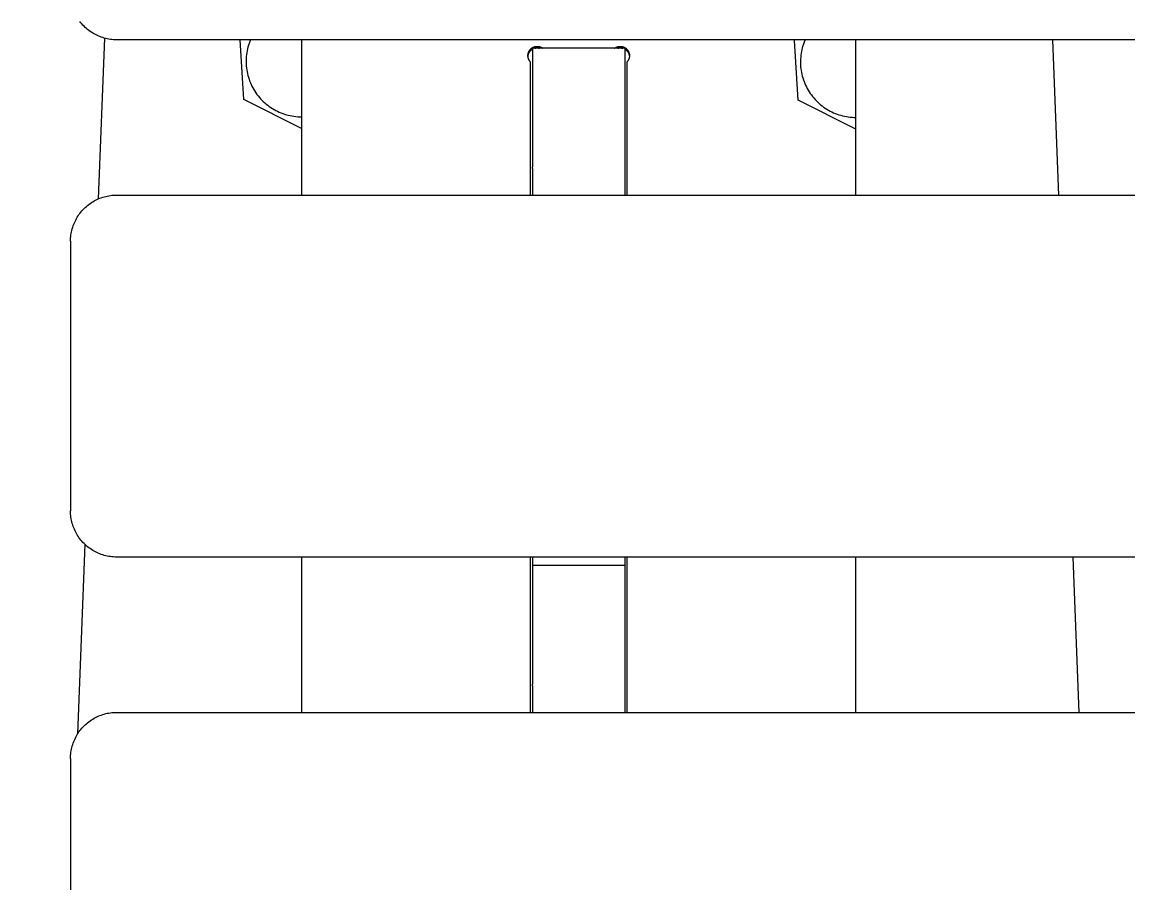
# Model space of a CAD drawing. Header units: inches. Extents: x -6 to 177, y -6 to 113.
# Drawn here: x 1.137 to 5.85, y 5.663 to 9.328 of the extents above; entities that cross this region are included whole.
import ezdxf

# ---------------------------------------------------------------- set-up
doc = ezdxf.new("R2010")
doc.units = ezdxf.units.IN
doc.layers.add('ZANO_R', color=7, linetype='Continuous', lineweight=0)
doc.layers.add('ZANO_W', color=1, linetype='Continuous', lineweight=0)
doc.styles.get("Standard").update_dxf_attribs({"font": 'arial.ttf'})
doc.dimstyles.new('amerykanie', dxfattribs={"dimtxt": 50, "dimasz": 50, "dimexe": 0.5, "dimexo": 0.5, "dimgap": 1, "dimtad": 1, "dimdec": 0, "dimzin": 0, "dimlunit": 5, "dimtxsty": 'Standard', "dimcen": 0.09, "dimclrd": 1, "dimclre": 1, "dimclrt": 1, "dimazin": 0, "dimtfac": 1, "dimtdec": 0, "dimtmove": 0, "dimatfit": 3, "dimfxl": 1, "dimtzin": 0, "dimarcsym": 1})

# ---------------------------------------------------------------- blocks, each defined once
blk = doc.blocks.new('*D367')
at = {"layer": 'ZANO_W', "color": 1, "lineweight": -2}
for p, q in [((1.0406, 28.1399), (-2.507, 28.1399)), ((-2.007, 27.1399), (-2.007, 1.4411)), ((1.0406, 0.4411), (-2.507, 0.4411))]:
    blk.add_line(p, q, dxfattribs=at)
at = {"layer": 'ZANO_W', "color": 1}
for points in [[(-1.8404, 27.1399), (-2.1737, 27.1399), (-2.007, 28.1399)], [(-2.1737, 1.4411), (-1.8404, 1.4411), (-2.007, 0.4411)]]:
    blk.add_solid(points, dxfattribs=at)
at = {"layer": 'ZANO_W', "color": 1, "insert": (-3.3473, 14.2905), "char_height": 1.625, "attachment_point": 5, "rotation": 90}
blk.add_mtext('27 11/16', dxfattribs=at)

msp = doc.modelspace()

# ---------------------------------------------------------------- linework, layer by layer
at = {"layer": 'ZANO_R'}
for p, q in [((1.38793, 9.32564), (1.38378, 9.33093)), ((1.39226, 9.3205), (1.38793, 9.32564)), ((1.39677, 9.31551), (1.39226, 9.3205)), ((1.40144, 9.31068), (1.39677, 9.31551)), ((1.40627, 9.30601), (1.40144, 9.31068)), ((1.41126, 9.3015), (1.40627, 9.30601)), ((1.41641, 9.29717), (1.41126, 9.3015)), ((1.42169, 9.29302), (1.41641, 9.29717)), ((1.42712, 9.28905), (1.42169, 9.29302)), ((1.43267, 9.28527), (1.42712, 9.28905)), ((1.43836, 9.28168), (1.43267, 9.28527)), ((1.44416, 9.27828), (1.43836, 9.28168)), ((1.45007, 9.27509), (1.44416, 9.27828)), ((1.4561, 9.2721), (1.45007, 9.27509)), ((1.46221, 9.26931), (1.4561, 9.2721)), ((1.46842, 9.26674), (1.46221, 9.26931)), ((1.4636, 8.57612), (1.49025, 9.25958)), ((1.47472, 9.26438), (1.46842, 9.26674)), ((1.48109, 9.26224), (1.47472, 9.26438)), ((1.48753, 9.26032), (1.48109, 9.26224)), ((1.49404, 9.25861), (1.48753, 9.26032)), ((1.50059, 9.25713), (1.49404, 9.25861)), ((1.5072, 9.25588), (1.50059, 9.25713)), ((1.51384, 9.25485), (1.5072, 9.25588)), ((1.52051, 9.25405), (1.51384, 9.25485)), ((1.52721, 9.25348), (1.52051, 9.25405)), ((1.53393, 9.25313), (1.52721, 9.25348)), ((1.54065, 9.25302), (1.53393, 9.25313)), ((13.11297, 9.25302), (1.54065, 9.25302)), ((2.08163, 8.99833), (2.06615, 9.25302)), ((2.10459, 9.23776), (2.10208, 9.23)), ((2.10736, 9.24544), (2.10459, 9.23776)), ((2.1104, 9.25302), (2.10736, 9.24544)), ((2.32812, 9.25302), (2.32812, 8.59183)), ((2.32812, 9.25302), (2.32812, 8.59183)), ((4.44405, 8.99565), (4.42858, 9.25034)), ((4.46979, 9.24277), (4.46701, 9.23509)), ((4.47283, 9.25034), (4.46979, 9.24277)), ((4.69055, 8.59183), (4.69055, 9.25302)), ((5.52869, 9.25302), (5.55446, 8.59183)), ((2.09364, 9.19012), (2.09279, 9.182)), ((2.09478, 9.1982), (2.09364, 9.19012)), ((2.09619, 9.20624), (2.09478, 9.1982)), ((2.09788, 9.21423), (2.09619, 9.20624)), ((2.09984, 9.22215), (2.09788, 9.21423)), ((2.10208, 9.23), (2.09984, 9.22215)), ((3.29312, 9.18743), (3.2932, 9.18879)), ((3.2932, 9.18879), (3.29333, 9.19015)), ((3.29333, 9.19015), (3.29351, 9.1915)), ((3.29351, 9.1915), (3.29373, 9.19284)), ((3.29373, 9.19284), (3.29401, 9.19417)), ((3.29401, 9.19417), (3.29432, 9.19549)), ((3.29402, 9.18764), (3.29434, 9.18895)), ((3.29432, 9.19549), (3.29468, 9.19681)), ((3.29434, 9.18895), (3.2947, 9.19024)), ((3.29468, 9.19681), (3.29509, 9.1981)), ((3.2947, 9.19024), (3.2951, 9.19152)), ((3.29509, 9.1981), (3.29554, 9.19939)), ((3.2951, 9.19152), (3.29555, 9.19278)), ((3.29554, 9.19939), (3.29604, 9.20065)), ((3.29555, 9.19278), (3.29604, 9.19403)), ((3.29604, 9.20065), (3.29658, 9.2019)), ((3.29604, 9.19403), (3.29657, 9.19526)), ((3.29657, 9.19526), (3.29715, 9.19647)), ((3.29658, 9.2019), (3.29716, 9.20313)), ((3.29715, 9.19647), (3.29776, 9.19766)), ((3.29716, 9.20313), (3.29779, 9.20434)), ((3.29776, 9.19766), (3.29842, 9.19883)), ((3.29779, 9.20434), (3.29845, 9.20553)), ((3.29842, 9.19883), (3.29912, 9.19998)), ((3.29845, 9.20553), (3.29916, 9.20669)), ((3.29912, 9.19998), (3.29985, 9.2011)), ((3.29916, 9.20669), (3.29991, 9.20783)), ((3.29985, 9.2011), (3.30062, 9.2022)), ((3.29991, 9.20783), (3.30069, 9.20894)), ((3.30062, 9.2022), (3.30143, 9.20327)), ((3.30069, 9.20894), (3.30152, 9.21002)), ((3.30143, 9.20327), (3.30228, 9.20431)), ((3.30152, 9.21002), (3.30238, 9.21108)), ((3.30228, 9.20431), (3.30316, 9.20532)), ((3.30238, 9.21108), (3.30327, 9.2121)), ((3.30316, 9.20532), (3.30407, 9.2063)), ((3.30327, 9.2121), (3.3042, 9.21309)), ((3.30407, 9.2063), (3.30502, 9.20725)), ((3.3042, 9.21309), (3.30517, 9.21405)), ((3.30502, 9.20725), (3.30599, 9.20817)), ((3.30517, 9.21405), (3.30617, 9.21498)), ((3.30599, 9.20817), (3.307, 9.20905)), ((3.30617, 9.21498), (3.30719, 9.21587)), ((3.307, 9.20905), (3.30804, 9.2099)), ((3.30719, 9.21587), (3.30825, 9.21672)), ((3.30804, 9.2099), (3.30911, 9.21071)), ((3.30825, 9.21672), (3.30934, 9.21754)), ((3.30911, 9.21071), (3.3102, 9.21149)), ((3.30934, 9.21754), (3.31046, 9.21832)), ((3.3102, 9.21149), (3.31132, 9.21223)), ((3.31046, 9.21832), (3.3116, 9.21906)), ((3.31132, 9.21223), (3.31247, 9.21292)), ((3.3116, 9.21906), (3.31277, 9.21976)), ((3.31247, 9.21692), (3.31247, 9.21694)), ((3.31247, 9.21694), (3.31247, 9.21694)), ((3.31247, 9.21694), (3.31247, 9.21694)), ((3.31247, 9.21694), (3.31247, 9.21691)), ((3.70621, 9.21694), (3.31247, 9.21694)), ((3.31247, 9.21691), (3.31247, 9.21666)), ((3.31247, 9.21666), (3.31247, 9.21541)), ((3.31247, 9.21541), (3.31247, 9.20964)), ((3.31247, 9.20964), (3.31247, 9.18476)), ((3.31277, 9.21976), (3.31396, 9.22042)), ((3.31396, 9.22042), (3.31517, 9.22104)), ((3.31517, 9.22104), (3.3164, 9.22161)), ((3.3164, 9.22161), (3.31765, 9.22215)), ((3.31765, 9.22215), (3.31892, 9.22263)), ((3.31892, 9.22263), (3.32021, 9.22308)), ((3.32021, 9.22308), (3.32151, 9.22348)), ((3.32151, 9.22348), (3.32282, 9.22383)), ((3.32197, 9.21694), (3.32325, 9.21727)), ((3.32282, 9.22383), (3.32415, 9.22414)), ((3.32325, 9.21727), (3.32454, 9.21756)), ((3.32415, 9.22414), (3.32548, 9.22441)), ((3.32454, 9.21756), (3.32585, 9.2178)), ((3.32548, 9.22441), (3.32683, 9.22462)), ((3.32585, 9.2178), (3.32716, 9.218)), ((3.32683, 9.22462), (3.32818, 9.22479)), ((3.32716, 9.218), (3.32847, 9.21816)), ((3.32818, 9.22479), (3.32953, 9.22492)), ((3.32847, 9.21816), (3.32979, 9.21827)), ((3.32953, 9.22492), (3.33089, 9.225)), ((3.32979, 9.21827), (3.33111, 9.21834)), ((3.33089, 9.225), (3.33225, 9.22503)), ((3.33111, 9.21834), (3.33244, 9.21836)), ((3.33225, 9.22503), (3.33361, 9.22501)), ((3.33244, 9.21836), (3.33376, 9.21834)), ((3.33361, 9.22501), (3.33497, 9.22494)), ((3.33376, 9.21834), (3.33508, 9.21827)), ((3.33497, 9.22494), (3.33633, 9.22483)), ((3.33508, 9.21827), (3.3364, 9.21816)), ((3.33633, 9.22483), (3.33768, 9.22467)), ((3.3364, 9.21816), (3.33772, 9.218)), ((3.33768, 9.22467), (3.33902, 9.22447)), ((3.33772, 9.218), (3.33903, 9.2178)), ((3.33902, 9.22447), (3.34036, 9.22422)), ((3.33903, 9.2178), (3.34033, 9.21756)), ((3.34033, 9.21756), (3.34162, 9.21727)), ((3.34036, 9.22422), (3.34169, 9.22392)), ((3.34162, 9.21727), (3.3429, 9.21694)), ((3.34169, 9.22392), (3.34301, 9.22358)), ((3.34301, 9.22358), (3.34431, 9.22319)), ((3.34431, 9.22319), (3.3456, 9.22276)), ((3.3456, 9.22276), (3.34687, 9.22228)), ((3.34687, 9.22228), (3.34813, 9.22176)), ((3.34813, 9.22176), (3.34937, 9.22119)), ((3.34937, 9.22119), (3.35059, 9.22059)), ((3.35059, 9.22059), (3.35178, 9.21994)), ((3.35178, 9.21994), (3.35296, 9.21925)), ((3.35296, 9.21925), (3.3541, 9.21852)), ((3.3541, 9.21852), (3.35523, 9.21775)), ((3.35523, 9.21775), (3.35632, 9.21694)), ((3.66235, 9.21694), (3.66345, 9.21775)), ((3.66345, 9.21775), (3.66457, 9.21852)), ((3.66457, 9.21852), (3.66572, 9.21925)), ((3.66572, 9.21925), (3.66689, 9.21994)), ((3.66689, 9.21994), (3.66809, 9.22059)), ((3.66809, 9.22059), (3.66931, 9.22119)), ((3.66931, 9.22119), (3.67055, 9.22176)), ((3.67055, 9.22176), (3.6718, 9.22228)), ((3.6718, 9.22228), (3.67308, 9.22276)), ((3.67308, 9.22276), (3.67437, 9.22319)), ((3.67437, 9.22319), (3.67567, 9.22358)), ((3.67567, 9.22358), (3.67699, 9.22392)), ((3.67577, 9.21694), (3.67706, 9.21727)), ((3.67699, 9.22392), (3.67832, 9.22422)), ((3.67706, 9.21727), (3.67835, 9.21756)), ((3.67832, 9.22422), (3.67965, 9.22447)), ((3.67835, 9.21756), (3.67965, 9.2178)), ((3.67965, 9.22447), (3.681, 9.22467)), ((3.67965, 9.2178), (3.68096, 9.218)), ((3.68096, 9.218), (3.68227, 9.21816)), ((3.681, 9.22467), (3.68235, 9.22483)), ((3.68227, 9.21816), (3.68359, 9.21827)), ((3.68235, 9.22483), (3.68371, 9.22494)), ((3.68359, 9.21827), (3.68492, 9.21834)), ((3.68371, 9.22494), (3.68507, 9.22501)), ((3.68492, 9.21834), (3.68624, 9.21836)), ((3.68507, 9.22501), (3.68643, 9.22503)), ((3.68624, 9.21836), (3.68756, 9.21834)), ((3.68643, 9.22503), (3.68779, 9.225)), ((3.68756, 9.21834), (3.68889, 9.21827)), ((3.68779, 9.225), (3.68914, 9.22492)), ((3.68889, 9.21827), (3.69021, 9.21816)), ((3.68914, 9.22492), (3.6905, 9.22479)), ((3.69021, 9.21816), (3.69152, 9.218)), ((3.6905, 9.22479), (3.69185, 9.22462)), ((3.69152, 9.218), (3.69283, 9.2178)), ((3.69185, 9.22462), (3.69319, 9.22441)), ((3.69283, 9.2178), (3.69413, 9.21756)), ((3.69319, 9.22441), (3.69453, 9.22414)), ((3.69413, 9.21756), (3.69542, 9.21727)), ((3.69453, 9.22414), (3.69585, 9.22383)), ((3.69542, 9.21727), (3.69671, 9.21694)), ((3.69585, 9.22383), (3.69717, 9.22348)), ((3.69717, 9.22348), (3.69847, 9.22308)), ((3.69847, 9.22308), (3.69975, 9.22263)), ((3.69975, 9.22263), (3.70102, 9.22215)), ((3.70102, 9.22215), (3.70228, 9.22161)), ((3.70228, 9.22161), (3.70351, 9.22104)), ((3.70351, 9.22104), (3.70472, 9.22042)), ((3.70472, 9.22042), (3.70591, 9.21976)), ((3.70591, 9.21976), (3.70708, 9.21906)), ((3.70621, 9.21692), (3.70621, 9.21694)), ((3.70621, 9.21694), (3.70621, 9.21694)), ((3.70621, 9.21694), (3.70621, 9.21694)), ((3.70621, 9.21694), (3.70621, 9.21691)), ((3.70621, 9.21691), (3.70621, 9.21666)), ((3.70621, 9.21666), (3.70621, 9.21541)), ((3.70621, 9.21541), (3.70621, 9.20964)), ((3.70621, 9.21292), (3.70735, 9.21223)), ((3.70621, 9.20964), (3.70621, 9.18476)), ((3.70708, 9.21906), (3.70822, 9.21832)), ((3.70735, 9.21223), (3.70847, 9.21149)), ((3.70822, 9.21832), (3.70933, 9.21754)), ((3.70847, 9.21149), (3.70957, 9.21071)), ((3.70933, 9.21754), (3.71042, 9.21672)), ((3.70957, 9.21071), (3.71063, 9.2099)), ((3.71042, 9.21672), (3.71148, 9.21587)), ((3.71063, 9.2099), (3.71167, 9.20905)), ((3.71148, 9.21587), (3.71251, 9.21498)), ((3.71167, 9.20905), (3.71268, 9.20817)), ((3.71251, 9.21498), (3.71351, 9.21405)), ((3.71268, 9.20817), (3.71366, 9.20725)), ((3.71351, 9.21405), (3.71447, 9.21309)), ((3.71366, 9.20725), (3.71461, 9.2063)), ((3.71447, 9.21309), (3.7154, 9.2121)), ((3.71461, 9.2063), (3.71552, 9.20532)), ((3.7154, 9.2121), (3.7163, 9.21108)), ((3.71552, 9.20532), (3.7164, 9.20431)), ((3.7163, 9.21108), (3.71716, 9.21002)), ((3.7164, 9.20431), (3.71725, 9.20327)), ((3.71716, 9.21002), (3.71798, 9.20894)), ((3.71725, 9.20327), (3.71805, 9.2022)), ((3.71798, 9.20894), (3.71877, 9.20783)), ((3.71805, 9.2022), (3.71883, 9.2011)), ((3.71877, 9.20783), (3.71952, 9.20669)), ((3.71883, 9.2011), (3.71956, 9.19998)), ((3.71952, 9.20669), (3.72022, 9.20553)), ((3.71956, 9.19998), (3.72026, 9.19883)), ((3.72022, 9.20553), (3.72089, 9.20434)), ((3.72026, 9.19883), (3.72091, 9.19766)), ((3.72089, 9.20434), (3.72151, 9.20313)), ((3.72091, 9.19766), (3.72153, 9.19647)), ((3.72151, 9.20313), (3.7221, 9.2019)), ((3.72153, 9.19647), (3.7221, 9.19526)), ((3.7221, 9.2019), (3.72264, 9.20065)), ((3.7221, 9.19526), (3.72264, 9.19403)), ((3.72264, 9.20065), (3.72313, 9.19939)), ((3.72264, 9.19403), (3.72313, 9.19278)), ((3.72313, 9.19939), (3.72358, 9.1981)), ((3.72313, 9.19278), (3.72357, 9.19152)), ((3.72357, 9.19152), (3.72398, 9.19024)), ((3.72358, 9.1981), (3.72399, 9.19681)), ((3.72398, 9.19024), (3.72434, 9.18895)), ((3.72399, 9.19681), (3.72435, 9.19549)), ((3.72434, 9.18895), (3.72466, 9.18764)), ((3.72435, 9.19549), (3.72467, 9.19417)), ((3.72467, 9.19417), (3.72494, 9.19284)), ((3.72494, 9.19284), (3.72517, 9.1915)), ((3.72517, 9.1915), (3.72534, 9.19015)), ((3.72534, 9.19015), (3.72548, 9.18879)), ((3.72548, 9.18879), (3.72556, 9.18743)), ((4.4572, 9.19553), (4.45607, 9.18745)), ((4.45862, 9.20357), (4.4572, 9.19553)), ((4.46031, 9.21155), (4.45862, 9.20357)), ((4.46227, 9.21948), (4.46031, 9.21155)), ((4.46451, 9.22733), (4.46227, 9.21948)), ((4.46701, 9.23509), (4.46451, 9.22733)), ((2.09192, 9.1657), (2.09191, 9.15754)), ((2.09191, 9.15754), (2.09218, 9.14939)), ((2.09221, 9.17386), (2.09192, 9.1657)), ((2.09218, 9.14939), (2.09274, 9.14124)), ((2.09279, 9.182), (2.09221, 9.17386)), ((3.29308, 9.18607), (3.29312, 9.18743)), ((3.29309, 9.18471), (3.29308, 9.18607)), ((3.29315, 9.18335), (3.29309, 9.18471)), ((3.29325, 9.182), (3.29315, 9.18335)), ((3.2932, 9.18234), (3.29334, 9.18368)), ((3.2934, 9.18064), (3.29325, 9.182)), ((3.29334, 9.18368), (3.29352, 9.18501)), ((3.2936, 9.1793), (3.2934, 9.18064)), ((3.29352, 9.18501), (3.29375, 9.18633)), ((3.29384, 9.17796), (3.2936, 9.1793)), ((3.29375, 9.18633), (3.29402, 9.18764)), ((3.29413, 9.17663), (3.29384, 9.17796)), ((3.29447, 9.17531), (3.29413, 9.17663)), ((3.29485, 9.174), (3.29447, 9.17531)), ((3.29527, 9.17271), (3.29485, 9.174)), ((3.29574, 9.17144), (3.29527, 9.17271)), ((3.29626, 9.17018), (3.29574, 9.17144)), ((3.29681, 9.16893), (3.29626, 9.17018)), ((3.29741, 9.16771), (3.29681, 9.16893)), ((3.29806, 9.16651), (3.29741, 9.16771)), ((3.29874, 9.16534), (3.29806, 9.16651)), ((3.29946, 9.16418), (3.29874, 9.16534)), ((3.30022, 9.16306), (3.29946, 9.16418)), ((3.30102, 9.16196), (3.30022, 9.16306)), ((3.30186, 9.16089), (3.30102, 9.16196)), ((3.30274, 9.15984), (3.30186, 9.16089)), ((3.30365, 9.15883), (3.30274, 9.15984)), ((3.30459, 9.15785), (3.30365, 9.15883)), ((3.30459, 8.59183), (3.30459, 9.15785)), ((3.31247, 9.18476), (3.31247, 9.10381)), ((3.70621, 9.18476), (3.70621, 9.10381)), ((3.71503, 9.15883), (3.71408, 9.15785)), ((3.71408, 9.15785), (3.71408, 8.59183)), ((3.71594, 9.15984), (3.71503, 9.15883)), ((3.71681, 9.16089), (3.71594, 9.15984)), ((3.71765, 9.16196), (3.71681, 9.16089)), ((3.71845, 9.16306), (3.71765, 9.16196)), ((3.71922, 9.16418), (3.71845, 9.16306)), ((3.71994, 9.16534), (3.71922, 9.16418)), ((3.72062, 9.16651), (3.71994, 9.16534)), ((3.72126, 9.16771), (3.72062, 9.16651)), ((3.72186, 9.16893), (3.72126, 9.16771)), ((3.72242, 9.17018), (3.72186, 9.16893)), ((3.72293, 9.17144), (3.72242, 9.17018)), ((3.7234, 9.17271), (3.72293, 9.17144)), ((3.72383, 9.174), (3.7234, 9.17271)), ((3.72421, 9.17531), (3.72383, 9.174)), ((3.72455, 9.17663), (3.72421, 9.17531)), ((3.72484, 9.17796), (3.72455, 9.17663)), ((3.72466, 9.18764), (3.72493, 9.18633)), ((3.72508, 9.1793), (3.72484, 9.17796)), ((3.72493, 9.18633), (3.72516, 9.18501)), ((3.72528, 9.18064), (3.72508, 9.1793)), ((3.72516, 9.18501), (3.72534, 9.18368)), ((3.72543, 9.182), (3.72528, 9.18064)), ((3.72534, 9.18368), (3.72547, 9.18234)), ((3.72553, 9.18335), (3.72543, 9.182)), ((3.72559, 9.18471), (3.72553, 9.18335)), ((3.72556, 9.18743), (3.7256, 9.18607)), ((3.7256, 9.18607), (3.72559, 9.18471)), ((4.45435, 9.16303), (4.45434, 9.15487)), ((4.45434, 9.15487), (4.45461, 9.14671)), ((4.45464, 9.17119), (4.45435, 9.16303)), ((4.45461, 9.14671), (4.45517, 9.13857)), ((4.45522, 9.17933), (4.45464, 9.17119)), ((4.45607, 9.18745), (4.45522, 9.17933)), ((2.09274, 9.14124), (2.09357, 9.13312)), ((2.09357, 9.13312), (2.09469, 9.12504)), ((2.09469, 9.12504), (2.09608, 9.117)), ((2.09608, 9.117), (2.09775, 9.10901)), ((2.09775, 9.10901), (2.09969, 9.10108)), ((2.09969, 9.10108), (2.10191, 9.09323)), ((3.31247, 9.10381), (3.31247, 8.71042)), ((3.70621, 9.10381), (3.70621, 8.71042)), ((4.45517, 9.13857), (4.456, 9.13045)), ((4.456, 9.13045), (4.45711, 9.12237)), ((4.45711, 9.12237), (4.45851, 9.11433)), ((4.45851, 9.11433), (4.46018, 9.10634)), ((4.46018, 9.10634), (4.46212, 9.09841)), ((4.46212, 9.09841), (4.46434, 9.09055)), ((2.10191, 9.09323), (2.1044, 9.08545)), ((2.1044, 9.08545), (2.10715, 9.07777)), ((2.10715, 9.07777), (2.11017, 9.07019)), ((2.11017, 9.07019), (2.11345, 9.06271)), ((2.11345, 9.06271), (2.11699, 9.05536)), ((2.11699, 9.05536), (2.12077, 9.04813)), ((2.12077, 9.04813), (2.12481, 9.04103)), ((4.46434, 9.09055), (4.46683, 9.08278)), ((4.46683, 9.08278), (4.46958, 9.0751)), ((4.46958, 9.0751), (4.4726, 9.06752)), ((4.4726, 9.06752), (4.47588, 9.06004)), ((4.47588, 9.06004), (4.47942, 9.05268)), ((4.47942, 9.05268), (4.4832, 9.04545)), ((2.12481, 9.04103), (2.12908, 9.03408)), ((2.12908, 9.03408), (2.1336, 9.02728)), ((2.1336, 9.02728), (2.13835, 9.02064)), ((2.13835, 9.02064), (2.14332, 9.01417)), ((2.14332, 9.01417), (2.14851, 9.00787)), ((2.14851, 9.00787), (2.15392, 9.00176)), ((2.15392, 9.00176), (2.15954, 8.99584)), ((4.4832, 9.04545), (4.48724, 9.03836)), ((4.48724, 9.03836), (4.49151, 9.03141)), ((4.49151, 9.03141), (4.49603, 9.02461)), ((4.49603, 9.02461), (4.50077, 9.01797)), ((4.50077, 9.01797), (4.50575, 9.0115)), ((4.50575, 9.0115), (4.51094, 9.0052)), ((4.51094, 9.0052), (4.51635, 8.99909)), ((2.32812, 8.8753), (2.08163, 8.99833)), ((2.15954, 8.99584), (2.16535, 8.99011)), ((2.16535, 8.99011), (2.17137, 8.98459)), ((2.17137, 8.98459), (2.17756, 8.97928)), ((2.17756, 8.97928), (2.18394, 8.97419)), ((2.18394, 8.97419), (2.19049, 8.96932)), ((2.19049, 8.96932), (2.19721, 8.96468)), ((2.19721, 8.96468), (2.20408, 8.96028)), ((2.20408, 8.96028), (2.2111, 8.95611)), ((2.2111, 8.95611), (2.21826, 8.95219)), ((4.69055, 8.87263), (4.44405, 8.99565)), ((4.51635, 8.99909), (4.52197, 8.99317)), ((4.52197, 8.99317), (4.52778, 8.98744)), ((4.52778, 8.98744), (4.5338, 8.98192)), ((4.5338, 8.98192), (4.53999, 8.97661)), ((4.53999, 8.97661), (4.54637, 8.97152)), ((4.54637, 8.97152), (4.55292, 8.96665)), ((4.55292, 8.96665), (4.55964, 8.96201)), ((4.55964, 8.96201), (4.56651, 8.95761)), ((4.56651, 8.95761), (4.57353, 8.95344)), ((4.57353, 8.95344), (4.58069, 8.94952)), ((2.21826, 8.95219), (2.22555, 8.94852)), ((2.22555, 8.94852), (2.23296, 8.94511)), ((2.23296, 8.94511), (2.24049, 8.94195)), ((2.24049, 8.94195), (2.24812, 8.93905)), ((2.24812, 8.93905), (2.25584, 8.93642)), ((2.25584, 8.93642), (2.26365, 8.93406)), ((2.26365, 8.93406), (2.27154, 8.93197)), ((2.27154, 8.93197), (2.2795, 8.93015)), ((2.2795, 8.93015), (2.28752, 8.92861)), ((2.28752, 8.92861), (2.29558, 8.92734)), ((2.29558, 8.92734), (2.30368, 8.92636)), ((2.30368, 8.92636), (2.31181, 8.92566)), ((2.31181, 8.92566), (2.31996, 8.92523)), ((2.31996, 8.92523), (2.32812, 8.92509)), ((4.58069, 8.94952), (4.58798, 8.94585)), ((4.58798, 8.94585), (4.59539, 8.94244)), ((4.59539, 8.94244), (4.60291, 8.93928)), ((4.60291, 8.93928), (4.61055, 8.93638)), ((4.61055, 8.93638), (4.61827, 8.93375)), ((4.61827, 8.93375), (4.62608, 8.93139)), ((4.62608, 8.93139), (4.63397, 8.9293)), ((4.63397, 8.9293), (4.64193, 8.92748)), ((4.64193, 8.92748), (4.64994, 8.92594)), ((4.64994, 8.92594), (4.65801, 8.92467)), ((4.65801, 8.92467), (4.66611, 8.92369)), ((4.66611, 8.92369), (4.67424, 8.92298)), ((4.67424, 8.92298), (4.68239, 8.92256)), ((4.68239, 8.92256), (4.69055, 8.92242)), ((3.31247, 8.70543), (3.31247, 8.71042)), ((3.31247, 8.70543), (3.31247, 8.59183)), ((3.70621, 8.71042), (3.70621, 8.70543)), ((3.70621, 8.70543), (3.70621, 8.59183)), ((1.46221, 8.57553), (1.46842, 8.5781)), ((1.46842, 8.5781), (1.47472, 8.58046)), ((1.47472, 8.58046), (1.48109, 8.5826)), ((1.48109, 8.5826), (1.48753, 8.58452)), ((1.48753, 8.58452), (1.49404, 8.58623)), ((1.49404, 8.58623), (1.50059, 8.58771)), ((1.50059, 8.58771), (1.5072, 8.58896)), ((1.5072, 8.58896), (1.51384, 8.58999)), ((1.51384, 8.58999), (1.52051, 8.59079)), ((1.52051, 8.59079), (1.52721, 8.59137)), ((1.52721, 8.59137), (1.53393, 8.59171)), ((1.53393, 8.59171), (1.54065, 8.59183)), ((1.54065, 8.59183), (13.11297, 8.59183)), ((1.39226, 8.52434), (1.39677, 8.52933)), ((1.39677, 8.52933), (1.40144, 8.53416)), ((1.40144, 8.53416), (1.40627, 8.53884)), ((1.40627, 8.53884), (1.41126, 8.54334)), ((1.41126, 8.54334), (1.41641, 8.54767)), ((1.41641, 8.54767), (1.42169, 8.55182)), ((1.42169, 8.55182), (1.42712, 8.55579)), ((1.42712, 8.55579), (1.43267, 8.55957)), ((1.43267, 8.55957), (1.43836, 8.56316)), ((1.43836, 8.56316), (1.44416, 8.56656)), ((1.44416, 8.56656), (1.45007, 8.56975)), ((1.45007, 8.56975), (1.4561, 8.57274)), ((1.4561, 8.57274), (1.46221, 8.57553)), ((1.36286, 8.47951), (1.36585, 8.48553)), ((1.36585, 8.48553), (1.36904, 8.49144)), ((1.36904, 8.49144), (1.37244, 8.49725)), ((1.37244, 8.49725), (1.37603, 8.50293)), ((1.37603, 8.50293), (1.37981, 8.50849)), ((1.37981, 8.50849), (1.38378, 8.51391)), ((1.38378, 8.51391), (1.38793, 8.5192)), ((1.38793, 8.5192), (1.39226, 8.52434)), ((1.34664, 8.42841), (1.3479, 8.43501)), ((1.3479, 8.43501), (1.34938, 8.44157)), ((1.34938, 8.44157), (1.35108, 8.44807)), ((1.35108, 8.44807), (1.353, 8.45451)), ((1.353, 8.45451), (1.35515, 8.46088)), ((1.35515, 8.46088), (1.3575, 8.46718)), ((1.3575, 8.46718), (1.36008, 8.47339)), ((1.36008, 8.47339), (1.36286, 8.47951)), ((1.34378, 8.39496), (1.34389, 8.40168)), ((1.34378, 8.39496), (1.34378, 7.29347)), ((1.34389, 8.40168), (1.34424, 8.40839)), ((1.34424, 8.40839), (1.34481, 8.41509)), ((1.34481, 8.41509), (1.34561, 8.42176)), ((1.34561, 8.42176), (1.34664, 8.42841)), ((1.34378, 7.29347), (1.34378, 7.24692)), ((1.34389, 7.2402), (1.34378, 7.24692)), ((1.34424, 7.23348), (1.34389, 7.2402)), ((1.34481, 7.22679), (1.34424, 7.23348)), ((1.34561, 7.22011), (1.34481, 7.22679)), ((1.34664, 7.21347), (1.34561, 7.22011)), ((1.3479, 7.20686), (1.34664, 7.21347)), ((1.34938, 7.20031), (1.3479, 7.20686)), ((1.35108, 7.1938), (1.34938, 7.20031)), ((1.353, 7.18736), (1.35108, 7.1938)), ((1.35515, 7.18099), (1.353, 7.18736)), ((1.3575, 7.1747), (1.35515, 7.18099)), ((1.36008, 7.16849), (1.3575, 7.1747)), ((1.36286, 7.16237), (1.36008, 7.16849)), ((1.36585, 7.15635), (1.36286, 7.16237)), ((1.36904, 7.15043), (1.36585, 7.15635)), ((1.37244, 7.14463), (1.36904, 7.15043)), ((1.37603, 7.13894), (1.37244, 7.14463)), ((1.37981, 7.13339), (1.37603, 7.13894)), ((1.38378, 7.12796), (1.37981, 7.13339)), ((1.38793, 7.12268), (1.38378, 7.12796)), ((1.39226, 7.11753), (1.38793, 7.12268)), ((1.39677, 7.11254), (1.39226, 7.11753)), ((1.3748, 6.29807), (1.40618, 7.10312)), ((1.40144, 7.10771), (1.39677, 7.11254)), ((1.40627, 7.10304), (1.40144, 7.10771)), ((1.41126, 7.09854), (1.40627, 7.10304)), ((1.41641, 7.0942), (1.41126, 7.09854)), ((1.42169, 7.09005), (1.41641, 7.0942)), ((1.42712, 7.08608), (1.42169, 7.09005)), ((1.43267, 7.0823), (1.42712, 7.08608)), ((1.43836, 7.07871), (1.43267, 7.0823)), ((1.44416, 7.07531), (1.43836, 7.07871)), ((1.45007, 7.07212), (1.44416, 7.07531)), ((1.4561, 7.06913), (1.45007, 7.07212)), ((1.46221, 7.06635), (1.4561, 7.06913)), ((1.46842, 7.06377), (1.46221, 7.06635)), ((1.47472, 7.06142), (1.46842, 7.06377)), ((1.48109, 7.05927), (1.47472, 7.06142)), ((1.48753, 7.05735), (1.48109, 7.05927)), ((1.49404, 7.05565), (1.48753, 7.05735)), ((1.50059, 7.05417), (1.49404, 7.05565)), ((1.5072, 7.05291), (1.50059, 7.05417)), ((1.51384, 7.05188), (1.5072, 7.05291)), ((1.52051, 7.05108), (1.51384, 7.05188)), ((1.52721, 7.05051), (1.52051, 7.05108)), ((1.53393, 7.05016), (1.52721, 7.05051)), ((1.54065, 7.05005), (1.53393, 7.05016)), ((13.11297, 7.05005), (1.54065, 7.05005)), ((2.32812, 7.05005), (2.32812, 6.38886)), ((3.30459, 6.38886), (3.30459, 7.05005)), ((3.31247, 7.05005), (3.31247, 7.01395)), ((3.70621, 7.05005), (3.70621, 7.01395)), ((3.71408, 7.05005), (3.71408, 6.38886)), ((4.69055, 6.38886), (4.69055, 7.05005)), ((5.61456, 7.05005), (5.64034, 6.38886)), ((3.31247, 7.01397), (3.31247, 7.01398)), ((3.31247, 7.01398), (3.31247, 7.01394)), ((3.70621, 7.01398), (3.31247, 7.01398)), ((3.31247, 7.01395), (3.31247, 7.01397)), ((3.31247, 7.01397), (3.31247, 7.01397)), ((3.31247, 7.01394), (3.31247, 7.01369)), ((3.31247, 7.01369), (3.31247, 7.01244)), ((3.31247, 7.01244), (3.31247, 7.00668)), ((3.31247, 7.00668), (3.31247, 6.98179)), ((3.31247, 6.98179), (3.31247, 6.90084)), ((3.70621, 7.01397), (3.70621, 7.01398)), ((3.70621, 7.01398), (3.70621, 7.01394)), ((3.70621, 7.01395), (3.70621, 7.01397)), ((3.70621, 7.01397), (3.70621, 7.01397)), ((3.70621, 7.01394), (3.70621, 7.01369)), ((3.70621, 7.01369), (3.70621, 7.01244)), ((3.70621, 7.01244), (3.70621, 7.00668)), ((3.70621, 7.00668), (3.70621, 6.98179)), ((3.70621, 6.98179), (3.70621, 6.90084)), ((3.31247, 6.90084), (3.31247, 6.50746)), ((3.70621, 6.90084), (3.70621, 6.50746)), ((3.31247, 6.50247), (3.31247, 6.50746)), ((3.70621, 6.50746), (3.70621, 6.50247)), ((3.31247, 6.50247), (3.31247, 6.38886)), ((3.70621, 6.50247), (3.70621, 6.38886)), ((1.43836, 6.3602), (1.44416, 6.36359)), ((1.44416, 6.36359), (1.45007, 6.36679)), ((1.45007, 6.36679), (1.4561, 6.36978)), ((1.4561, 6.36978), (1.46221, 6.37256)), ((1.46221, 6.37256), (1.46842, 6.37513)), ((1.46842, 6.37513), (1.47472, 6.37749)), ((1.47472, 6.37749), (1.48109, 6.37963)), ((1.48109, 6.37963), (1.48753, 6.38156)), ((1.48753, 6.38156), (1.49404, 6.38326)), ((1.49404, 6.38326), (1.50059, 6.38474)), ((1.50059, 6.38474), (1.5072, 6.386)), ((1.5072, 6.386), (1.51384, 6.38702)), ((1.51384, 6.38702), (1.52051, 6.38783)), ((1.52051, 6.38783), (1.52721, 6.3884)), ((1.52721, 6.3884), (1.53393, 6.38874)), ((1.53393, 6.38874), (1.54065, 6.38886)), ((1.54065, 6.38886), (13.11297, 6.38886)), ((1.38378, 6.31094), (1.38793, 6.31623)), ((1.38793, 6.31623), (1.39226, 6.32137)), ((1.39226, 6.32137), (1.39677, 6.32636)), ((1.39677, 6.32636), (1.40144, 6.3312)), ((1.40144, 6.3312), (1.40627, 6.33587)), ((1.40627, 6.33587), (1.41126, 6.34037)), ((1.41126, 6.34037), (1.41641, 6.3447)), ((1.41641, 6.3447), (1.42169, 6.34886)), ((1.42169, 6.34886), (1.42712, 6.35282)), ((1.42712, 6.35282), (1.43267, 6.35661)), ((1.43267, 6.35661), (1.43836, 6.3602)), ((1.3575, 6.26421), (1.36008, 6.27042)), ((1.36008, 6.27042), (1.36286, 6.27654)), ((1.36286, 6.27654), (1.36585, 6.28256)), ((1.36585, 6.28256), (1.36904, 6.28848)), ((1.36904, 6.28848), (1.37244, 6.29428)), ((1.37244, 6.29428), (1.37603, 6.29996)), ((1.37603, 6.29996), (1.37981, 6.30552)), ((1.37981, 6.30552), (1.38378, 6.31094)), ((1.34561, 6.2188), (1.34664, 6.22544)), ((1.34664, 6.22544), (1.3479, 6.23204)), ((1.3479, 6.23204), (1.34938, 6.2386)), ((1.34938, 6.2386), (1.35108, 6.2451)), ((1.35108, 6.2451), (1.353, 6.25154)), ((1.353, 6.25154), (1.35515, 6.25792)), ((1.35515, 6.25792), (1.3575, 6.26421)), ((1.34378, 6.19199), (1.34389, 6.19871)), ((1.34378, 6.19199), (1.34378, 5.09051)), ((1.34389, 6.19871), (1.34424, 6.20542)), ((1.34424, 6.20542), (1.34481, 6.21212)), ((1.34481, 6.21212), (1.34561, 6.2188))]:
    msp.add_line(p, q, dxfattribs=at)

# ---------------------------------------------------------------- dimensions: what is measured, and where the dimension line sits
at = {"layer": 'ZANO_W'}
dim = msp.add_linear_dim(base=(-2.00704, 0.44115), p1=(1.54065, 28.13986), p2=(1.54065, 0.44115), angle=90, dimstyle='amerykanie', override={"dimtxt": 1.625, "dimasz": 1, "dimgap": 0.5, "dimdec": 4, "dimaunit": 1, "dimadec": 1, "dimtdec": 4, "dimtmove": 1, "dimfrac": 2}, dxfattribs=at)
dim.commit()
dim.dimension.update_dxf_attribs({"geometry": '*D367', "text_midpoint": (-3.34725, 14.2905)})

doc.saveas('drawing.dxf')
